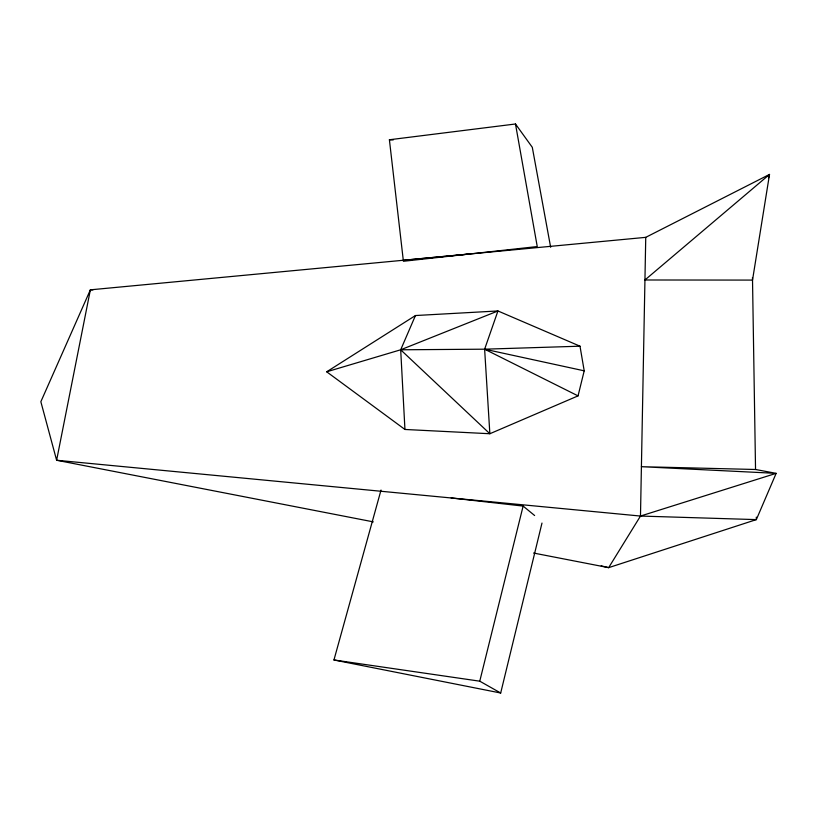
<?xml version="1.0" encoding="UTF-8"?>
<svg xmlns="http://www.w3.org/2000/svg" width="817" height="817" viewBox="0 0 817 817"><rect width="100%" height="100%" fill="white"/><g stroke="black" fill="none" stroke-linecap="round" stroke-linejoin="round"><path stroke-width="1.23" d="M533.542 553.038L608.655 567.652L640.477 516.058L645.747 237.349L769.512 174.419L752.518 280.088L644.94 279.986L769.512 174.419L768.47 178.096M381.028 490.057L333.949 659.973L500.688 693.01L541.988 523.064M578.048 395.877L584.206 370.826L579.999 346.194L497.941 310.96L415.455 315.536L326.698 371.796L404.946 429.466L489.853 433.735L578.048 395.877L484.624 349.186L400.687 349.788L326.698 371.796M500.688 693.01L479.763 681.184L523.125 506.08L451.158 497.962M415.455 315.536L400.687 349.788L404.946 429.466M645.747 237.349L90.37 289.831L40.85 401.719L56.618 460.257L640.477 516.058L776.15 473.349L756.338 519.612L608.655 567.652L601.2 565.875M515.486 123.99L537.249 246.56L403.404 261.277L389.403 139.758L515.486 123.99L532.296 147.305L550.648 247.255M403.302 260.327L469.785 253.975M579.999 346.194L484.624 349.186L489.853 433.735L400.687 349.788L497.941 310.96L484.624 349.186L584.206 370.826M755.541 469.489L641.406 466.691L776.15 473.349L755.541 469.489L752.477 277.545M640.477 516.058L756.338 519.612L756.297 517.11M92.924 289.923L90.37 289.831L56.618 460.257L373.318 521.869M389.403 139.758L393.191 139.962M333.949 659.973L479.763 681.184M523.125 506.08L534.624 515.527"/></g></svg>
